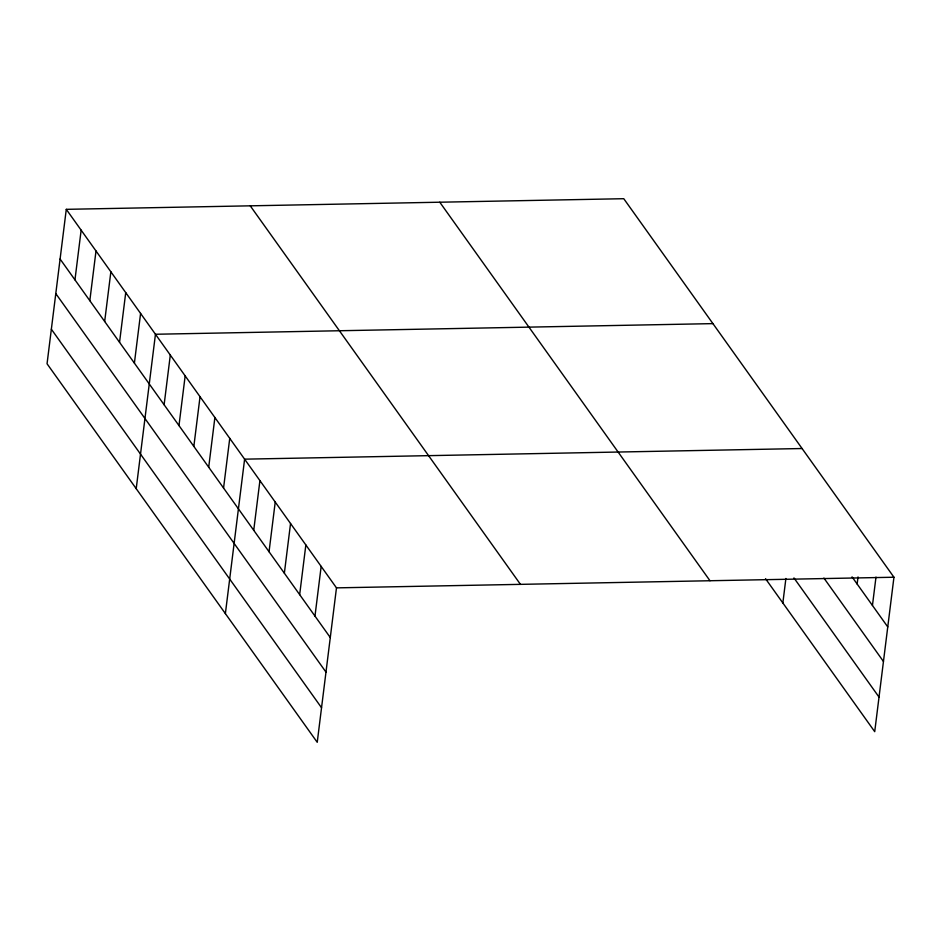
<?xml version="1.0" encoding="UTF-8"?>
<svg xmlns="http://www.w3.org/2000/svg" width="941" height="941" viewBox="0 0 941 941"><rect width="100%" height="100%" fill="white"/><g stroke="black" fill="none" stroke-linecap="round" stroke-linejoin="round"><path stroke-width="1.41" d="M66.282 209.337L47.05 363.767L317.235 742.296L336.478 587.866L66.282 209.337L623.765 198.704L893.95 577.233L874.718 731.663L765.515 578.68M74.962 279.842L81.149 230.157M89.818 300.661L96.006 250.976M104.674 321.481L110.862 271.796M119.542 342.301L125.729 292.616M134.398 363.12L140.585 313.435M136.21 488.685L155.453 334.255L712.925 323.622M164.122 404.759L170.309 355.075M178.978 425.579L185.165 375.894M193.846 446.399L200.033 396.702M208.702 467.218L214.889 417.522M223.558 488.038L229.745 438.341M225.381 613.591L244.613 459.161L802.085 448.528M253.729 530.301L259.916 480.616M269.044 551.755L275.231 502.059M284.358 573.198L290.546 523.514M299.661 594.653L305.849 544.957M314.976 616.096L321.163 566.411M782.853 602.969L785.9 578.48M857.145 584.02L858.027 576.927M872.448 605.475L875.989 577.08M336.478 587.866L893.95 577.233M852.04 576.868L887.763 626.918M823.916 578.068L883.458 661.488M793.957 577.927L879.023 697.093M439.788 202.221L709.985 580.738M250.247 205.832L520.444 584.349M60.095 259.034L330.291 637.551M55.79 293.592L325.986 672.109M51.355 329.209L321.54 707.726"/></g></svg>
